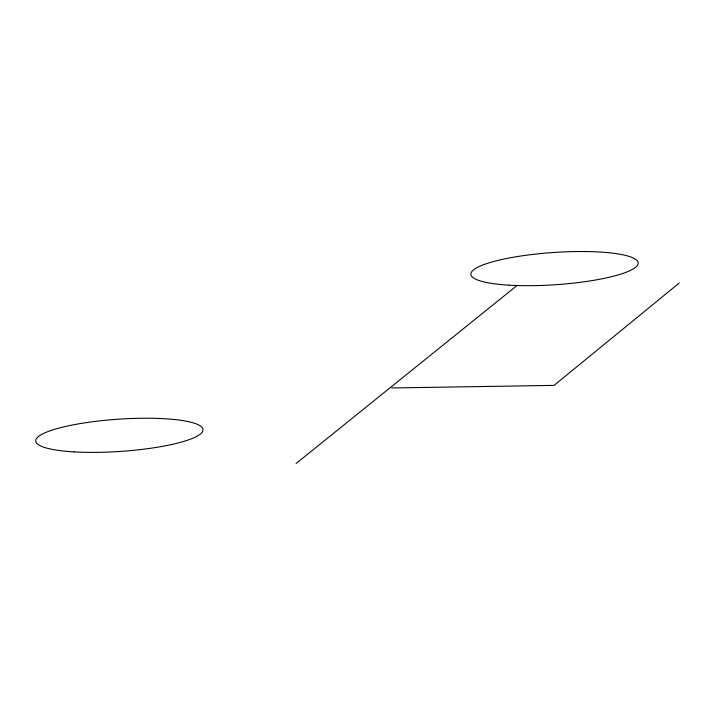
<?xml version="1.0" encoding="UTF-8"?>
<svg xmlns="http://www.w3.org/2000/svg" width="715" height="715" viewBox="0 0 715 715"><rect width="100%" height="100%" fill="white"/><g stroke="black" fill="none" stroke-linecap="round" stroke-linejoin="round"><path stroke-width="1.07" d="M679.25 283.006L554.053 385.385L391.749 387.968M296.108 463.472L516.954 285.589M74.163 451.889A83.834 16.141 -3.9 0 0 202.917 430.591A83.834 16.141 -3.9 0 0 81.018 423.45A83.834 16.141 -3.9 0 0 74.163 451.889M509.312 285.187A83.834 16.141 -3.9 0 0 638.066 263.889A83.834 16.141 -3.9 0 0 516.167 256.748A83.834 16.141 -3.9 0 0 509.312 285.187"/></g></svg>
